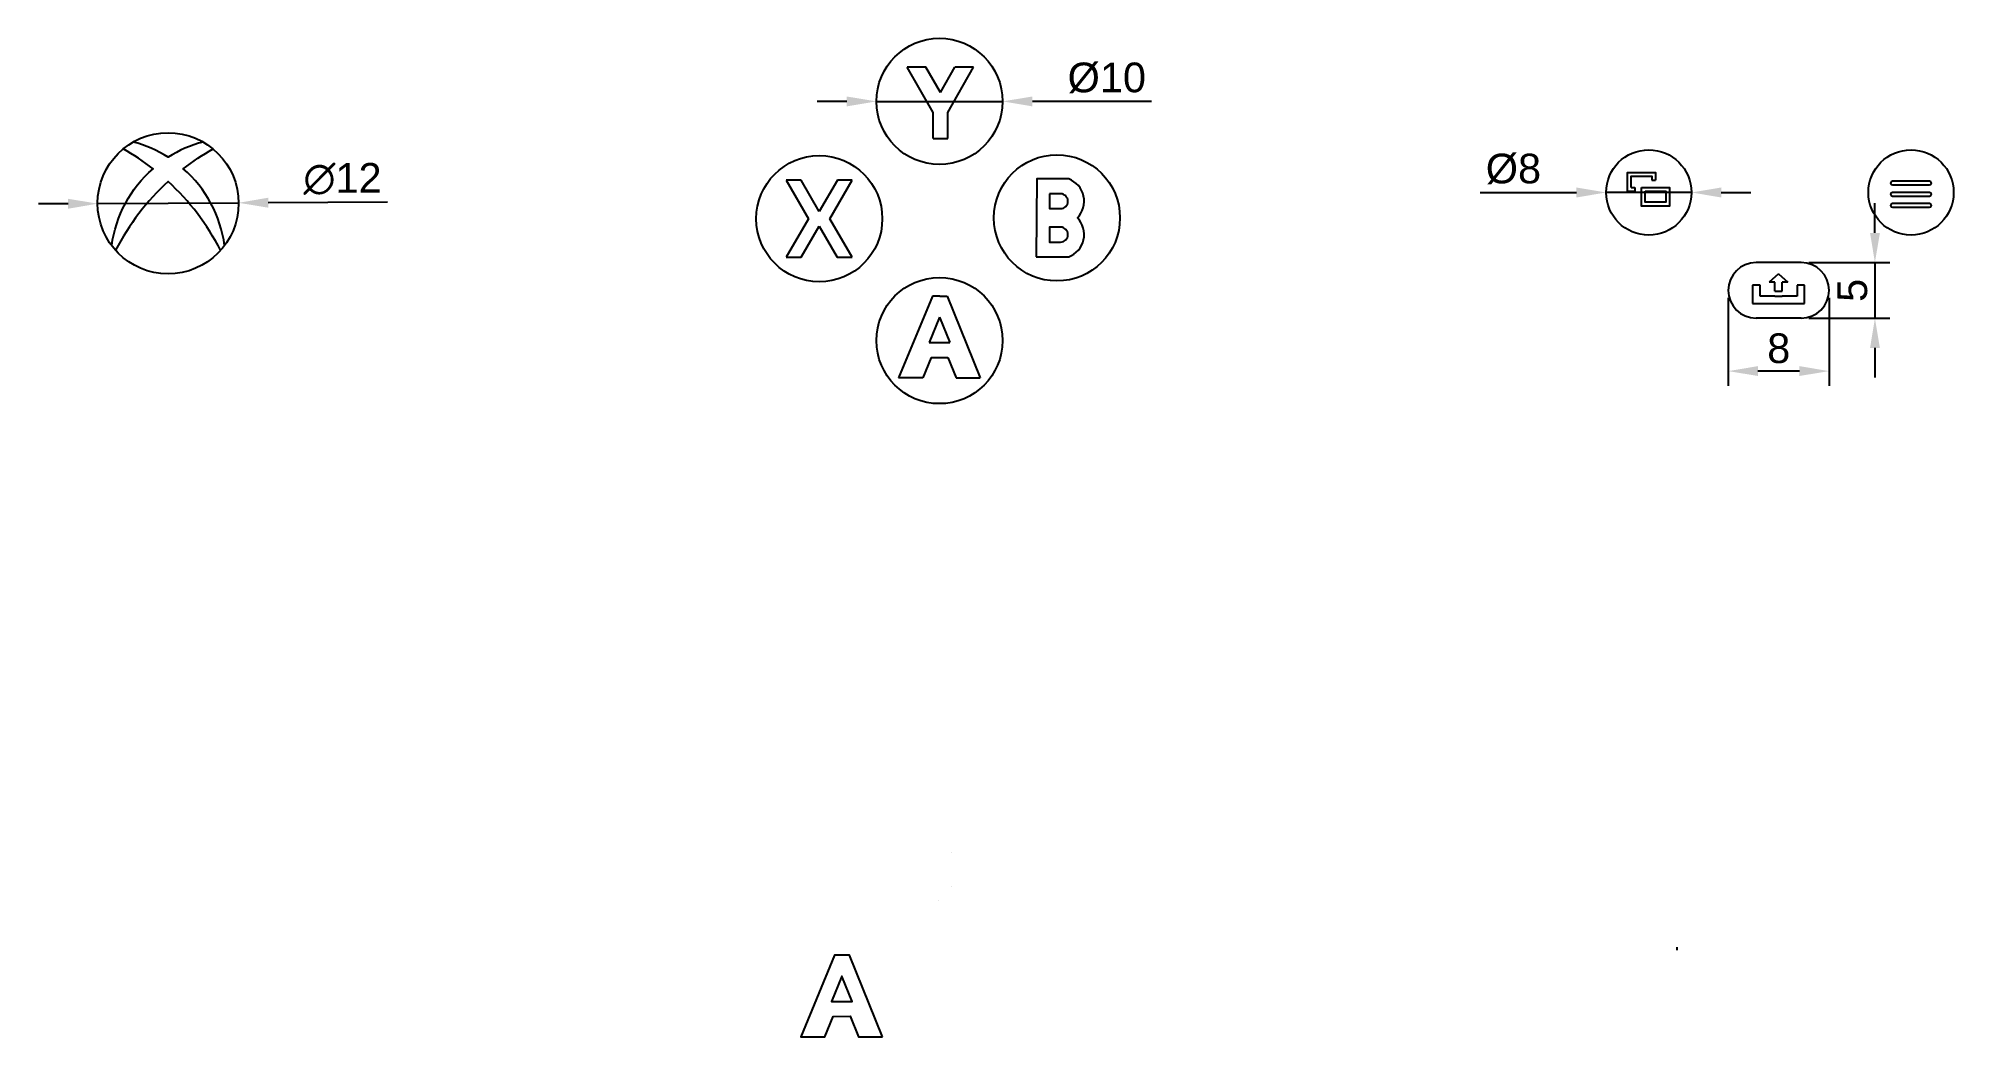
# Model space of a CAD drawing. Header units: millimetres. Extents: x 58 to 219, y 33 to 117.
import ezdxf

# ---------------------------------------------------------------- set-up
doc = ezdxf.new("R2010")
doc.units = ezdxf.units.MM
for name, color, linetype in [('butoane_meniu', 50, 'Continuous'), ('butoane_programabile', 6, 'Continuous'), ('contururi', 91, 'Continuous'), ('dim', 3, 'Continuous'), ('letters and icons', 91, 'Continuous')]:
    doc.layers.add(name, color=color, linetype=linetype)
doc.styles.get("Standard").update_dxf_attribs({"font": 'arial.ttf'})
doc.dimstyles.new('ISO-25', dxfattribs={"dimtxt": 2.5, "dimasz": 2.5, "dimexe": 1.25, "dimexo": 0.625, "dimtad": 1, "dimtxsty": 'Standard', "dimcen": 2.5, "dimadec": 0, "dimazin": 0, "dimtfac": 1, "dimtmove": 0, "dimatfit": 3, "dimfxl": 1, "dimarcsym": 0})

# ---------------------------------------------------------------- blocks, each defined once
blk = doc.blocks.new('*D12')
at = {"layer": 'Defpoints', "color": 0, "transparency": 16777216}
for p in [(62.79, 103.19), (74.66, 103.26)]:
    blk.add_point(p, dxfattribs=at)
at = {"layer": 'dim', "color": 0, "lineweight": -2, "transparency": 16777216}
for p, q in [((87.19, 103.32), (77.16, 103.27)), ((60.29, 103.18), (57.79, 103.17)), ((62.79, 103.19), (74.66, 103.26))]:
    blk.add_line(p, q, dxfattribs=at)
at = {"layer": 'dim', "color": 0, "transparency": 16777216}
for points in [[(60.28, 103.6), (60.29, 102.76), (62.79, 103.19)], [(77.16, 103.69), (77.16, 102.85), (74.66, 103.26)]]:
    blk.add_solid(points, dxfattribs=at)
at = {"layer": 'dim', "color": 0, "transparency": 16777216, "insert": (83.41, 105.27), "char_height": 2.5, "attachment_point": 5, "rotation": 0.2981}
blk.add_mtext('∅12', dxfattribs=at)
blk = doc.blocks.new('*D13')
at = {"layer": 'Defpoints', "color": 0, "transparency": 16777216}
for p in [(128.39, 111.8), (139.02, 111.8)]:
    blk.add_point(p, dxfattribs=at)
at = {"layer": 'dim', "color": 0, "lineweight": -2, "transparency": 16777216}
for p, q in [((125.89, 111.8), (123.39, 111.8)), ((128.39, 111.8), (139.02, 111.8)), ((151.56, 111.8), (141.52, 111.8))]:
    blk.add_line(p, q, dxfattribs=at)
at = {"layer": 'dim', "color": 0, "transparency": 16777216}
for points in [[(125.89, 112.21), (125.89, 111.38), (128.39, 111.8)], [(141.52, 112.21), (141.52, 111.38), (139.02, 111.8)]]:
    blk.add_solid(points, dxfattribs=at)
at = {"layer": 'dim', "color": 0, "transparency": 16777216, "insert": (147.79, 113.77), "char_height": 2.5, "width": 5.8186, "attachment_point": 5}
blk.add_mtext('%%C{\\fArial|b0|i0|c238|p34;10}', dxfattribs=at)
blk = doc.blocks.new('*D14')
at = {"layer": 'Defpoints', "color": 0, "transparency": 16777216}
for p in [(189.85, 104.13), (197.04, 104.13)]:
    blk.add_point(p, dxfattribs=at)
at = {"layer": 'dim', "color": 0, "lineweight": -2, "transparency": 16777216}
for p, q in [((179.23, 104.13), (187.35, 104.13)), ((197.04, 104.13), (189.85, 104.13)), ((199.54, 104.13), (202.04, 104.13))]:
    blk.add_line(p, q, dxfattribs=at)
at = {"layer": 'dim', "color": 0, "transparency": 16777216}
for points in [[(187.35, 104.55), (187.35, 103.71), (189.85, 104.13)], [(199.54, 104.55), (199.54, 103.71), (197.04, 104.13)]]:
    blk.add_solid(points, dxfattribs=at)
at = {"layer": 'dim', "color": 0, "transparency": 16777216, "insert": (182.04, 106.1), "char_height": 2.5, "attachment_point": 5}
blk.add_mtext('{\\fArial|b0|i0|c238|p34;%%C8}', dxfattribs=at)
blk = doc.blocks.new('*D15')
at = {"layer": 'Defpoints', "color": 0, "transparency": 16777216}
for p in [(206.29, 98.23), (206.29, 93.54), (212.49, 93.54)]:
    blk.add_point(p, dxfattribs=at)
at = {"layer": 'dim', "color": 0, "lineweight": -2, "transparency": 16777216}
for p, q in [((212.49, 100.73), (212.49, 103.23)), ((206.91, 98.23), (213.74, 98.23)), ((212.49, 98.23), (212.49, 93.54)), ((206.91, 93.54), (213.74, 93.54)), ((212.49, 91.04), (212.49, 88.54))]:
    blk.add_line(p, q, dxfattribs=at)
at = {"layer": 'dim', "color": 0, "transparency": 16777216}
for points in [[(212.08, 100.73), (212.91, 100.73), (212.49, 98.23)], [(212.08, 91.04), (212.91, 91.04), (212.49, 93.54)]]:
    blk.add_solid(points, dxfattribs=at)
at = {"layer": 'dim', "color": 0, "transparency": 16777216, "insert": (210.6, 95.89), "char_height": 2.5, "attachment_point": 5, "rotation": 90}
blk.add_mtext('5', dxfattribs=at)
blk = doc.blocks.new('*D16')
at = {"layer": 'Defpoints', "color": 0, "transparency": 16777216}
for p in [(200.14, 95.89), (208.63, 95.89), (200.14, 89.09)]:
    blk.add_point(p, dxfattribs=at)
at = {"layer": 'dim', "color": 0, "lineweight": -2, "transparency": 16777216}
for p, q in [((200.14, 95.26), (200.14, 87.84)), ((208.63, 95.26), (208.63, 87.84)), ((206.13, 89.09), (202.64, 89.09))]:
    blk.add_line(p, q, dxfattribs=at)
at = {"layer": 'dim', "color": 0, "transparency": 16777216}
for points in [[(202.64, 89.51), (202.64, 88.68), (200.14, 89.09)], [(206.13, 89.51), (206.13, 88.68), (208.63, 89.09)]]:
    blk.add_solid(points, dxfattribs=at)
at = {"layer": 'dim', "color": 0, "transparency": 16777216, "insert": (204.39, 91), "char_height": 2.5, "attachment_point": 5}
blk.add_mtext('8', dxfattribs=at)

msp = doc.modelspace()

# ---------------------------------------------------------------- linework, layer by layer
for p, q in [((191.64, 104.24), (192.26, 104.24)), ((204.06, 95.83), (204.06, 96.08)), ((204.06, 95.83), (204.68, 95.83)), ((195.82, 40.35), (195.82, 40.6))]:
    msp.add_line(p, q)
msp.add_circle((68.72, 103.22), 5.94)
at = {"layer": 'butoane_meniu'}
for p, q in [((206.29, 98.23), (202.48, 98.23)), ((206.29, 93.54), (202.48, 93.54))]:
    msp.add_line(p, q, dxfattribs=at)
for centre in [(193.44, 104.13), (215.53, 104.13)]:
    msp.add_circle(centre, 3.59, dxfattribs=at)
for centre, start, end in [((202.48, 95.89), 90, 270), ((206.29, 95.89), 270, 90)]:
    msp.add_arc(centre, 2.34, start, end, dxfattribs=at)
at = {"layer": 'butoane_programabile'}
for centre in [(133.7, 111.8), (123.57, 101.92), (143.59, 101.99), (133.7, 91.66)]:
    msp.add_circle(centre, 5.31, dxfattribs=at)
at = {"layer": 'contururi'}
for p, q in [((132.55, 114.67), (130.97, 114.67)), ((133.15, 110.87), (130.97, 114.67)), ((133.77, 112.55), (132.55, 114.67)), ((133.77, 112.55), (134.99, 114.67)), ((134.4, 110.87), (136.57, 114.67)), ((136.57, 114.67), (134.99, 114.67)), ((133.15, 108.68), (133.15, 110.87)), ((134.4, 108.68), (134.4, 110.87)), ((133.15, 108.68), (134.4, 108.68)), ((120.79, 105.16), (122.66, 101.91)), ((122.04, 105.16), (120.79, 105.16)), ((123.57, 102.52), (122.04, 105.16)), ((125.1, 105.16), (123.57, 102.52)), ((124.47, 101.92), (126.35, 105.16)), ((126.35, 105.16), (125.1, 105.16)), ((193.7, 105.18), (194.01, 105.18)), ((142.95, 104), (142.95, 104)), ((191.95, 104.56), (192.26, 104.56)), ((192.26, 104.56), (192.26, 104.24)), ((122.66, 101.91), (120.79, 98.67)), ((126.35, 98.67), (124.47, 101.92)), ((122.04, 98.67), (123.55, 101.29)), ((123.55, 101.29), (125.07, 98.67)), ((142.95, 101.19), (142.95, 101.19)), ((120.79, 98.67), (122.04, 98.67)), ((125.07, 98.67), (126.35, 98.67)), ((141.85, 99.96), (141.86, 99.96)), ((204.37, 97.27), (203.59, 96.57)), ((204.37, 97.27), (205.15, 96.57)), ((133.1, 95.41), (130.25, 88.53)), ((133.72, 95.41), (133.1, 95.41)), ((133.72, 95.41), (134.35, 95.41)), ((134.35, 95.41), (137.12, 88.53)), ((202.81, 96.34), (202.18, 96.34)), ((202.18, 96.34), (202.18, 94.77)), ((202.81, 95.4), (202.81, 96.34)), ((204.06, 95.4), (202.81, 95.4)), ((204.06, 96.57), (203.59, 96.57)), ((204.06, 95.83), (204.06, 96.57)), ((204.06, 95.4), (204.68, 95.4)), ((204.68, 95.83), (204.68, 96.57)), ((205.15, 96.57), (204.68, 96.57)), ((205.93, 95.4), (204.68, 95.4)), ((206.56, 96.34), (205.93, 96.34)), ((205.93, 96.34), (205.93, 95.4)), ((206.56, 94.77), (206.56, 96.34)), ((133.71, 93.64), (132.83, 91.49)), ((133.71, 93.63), (133.71, 93.64)), ((133.71, 93.64), (134.58, 91.5)), ((202.18, 94.77), (202.49, 94.77)), ((202.49, 94.77), (206.56, 94.77)), ((132.83, 91.49), (134.58, 91.5)), ((132.99, 90.25), (132.28, 88.53)), ((132.99, 90.25), (134.41, 90.25)), ((134.41, 90.25), (135.1, 88.53)), ((132.28, 88.53), (130.25, 88.53)), ((135.1, 88.53), (137.12, 88.53))]:
    msp.add_line(p, q, dxfattribs=at)
for points in [[(71.66, 108.38, 0.076808), (68.72, 107.09, 0.076808), (65.79, 108.38)], [(63.97, 99.67, -0.180187), (67.45, 106.13, 0.036587), (64.94, 107.8)], [(73.48, 99.67, 0.180187), (70, 106.13, -0.036587), (72.51, 107.8)], [(73.14, 99.26, 0.089037), (68.72, 105.05, 0.089037), (64.3, 99.26)]]:
    msp.add_lwpolyline(points, format="xyb", dxfattribs=at)
for points in [[(141.85, 98.71), (144.58, 98.71, 0.544717), (145.31, 101.99, 0.544717), (144.58, 105.27), (141.9, 105.27)], [(213.97, 105.07, 1), (213.97, 104.76), (217.09, 104.76, 1), (217.09, 105.07)], [(142.95, 104.02), (142.95, 102.77), (143.89, 102.77, 1), (143.89, 104.02)], [(213.97, 104.13, 1), (213.97, 103.82), (217.09, 103.82, 1), (217.09, 104.13)], [(213.97, 103.19, 1), (213.97, 102.88), (217.09, 102.88, 1), (217.09, 103.19)], [(143.89, 99.96, 1), (143.89, 101.21), (142.95, 101.21), (142.95, 99.96)]]:
    msp.add_lwpolyline(points, format="xyb", close=True, dxfattribs=at)
for points in [[(191.64, 104.24), (191.64, 105.81), (194.01, 105.81), (194.01, 105.18)], [(191.95, 104.56), (191.95, 105.49), (193.7, 105.49), (193.7, 105.18)]]:
    msp.add_lwpolyline(points, dxfattribs=at)
for points in [[(192.83, 104.56), (195.2, 104.56), (195.2, 102.99), (192.83, 102.99)], [(193.14, 104.24), (194.89, 104.24), (194.89, 103.31), (193.14, 103.31)]]:
    msp.add_lwpolyline(points, close=True, dxfattribs=at)
at = {"layer": 'letters and icons'}
for p, q in [((134.71, 48.52), (134.71, 48.52)), ((134.71, 45.71), (134.71, 45.71)), ((133.62, 44.48), (133.62, 44.48))]:
    msp.add_line(p, q, dxfattribs=at)
msp.add_lwpolyline([(128.89, 33.05), (126.11, 39.93), (125.48, 39.93), (124.86, 39.93), (122.01, 33.05), (124.04, 33.05), (124.75, 34.76), (126.17, 34.77), (126.87, 33.05)], close=True, dxfattribs=at)
msp.add_lwpolyline([(125.48, 38.16), (124.59, 36.01), (126.34, 36.02), (125.48, 38.16), (125.48, 38.15)], dxfattribs=at)

# ---------------------------------------------------------------- dimensions: what is measured, and where the dimension line sits
at = {"layer": 'dim'}
for p1, p2, text, picture, middle in [((128.39, 111.8), (139.02, 111.8), '%%C{\\fArial|b0|i0|c238|p34;10}', '*D13', (147.79, 113.77)), ((197.04, 104.13), (189.85, 104.13), '{\\fArial|b0|i0|c238|p34;%%C8}', '*D14', (182.04, 106.1))]:
    dim = msp.add_diameter_dim_2p(p1=p1, p2=p2, text=text, dimstyle='ISO-25', override={"dimdec": 0}, dxfattribs=at)
    dim.commit()
    dim.dimension.update_dxf_attribs({"geometry": picture, "text_midpoint": middle})
dim = msp.add_diameter_dim_2p(p1=(62.79, 103.19), p2=(74.66, 103.26), dimstyle='ISO-25', override={"dimdec": 0}, dxfattribs=at)
dim.commit()
dim.dimension.update_dxf_attribs({"geometry": '*D12', "text_midpoint": (83.41, 105.27)})
dim = msp.add_linear_dim(base=(212.49, 93.54), p1=(206.29, 98.23), p2=(206.29, 93.54), angle=90, dimstyle='ISO-25', override={"dimdec": 0}, dxfattribs=at)
dim.commit()
dim.dimension.update_dxf_attribs({"geometry": '*D15', "text_midpoint": (210.6, 95.89)})
dim = msp.add_linear_dim(base=(200.14, 89.09), p1=(208.63, 95.89), p2=(200.14, 95.89), dimstyle='ISO-25', override={"dimdec": 0}, dxfattribs=at)
dim.commit()
dim.dimension.update_dxf_attribs({"geometry": '*D16', "text_midpoint": (204.39, 91)})

doc.saveas('drawing.dxf')
